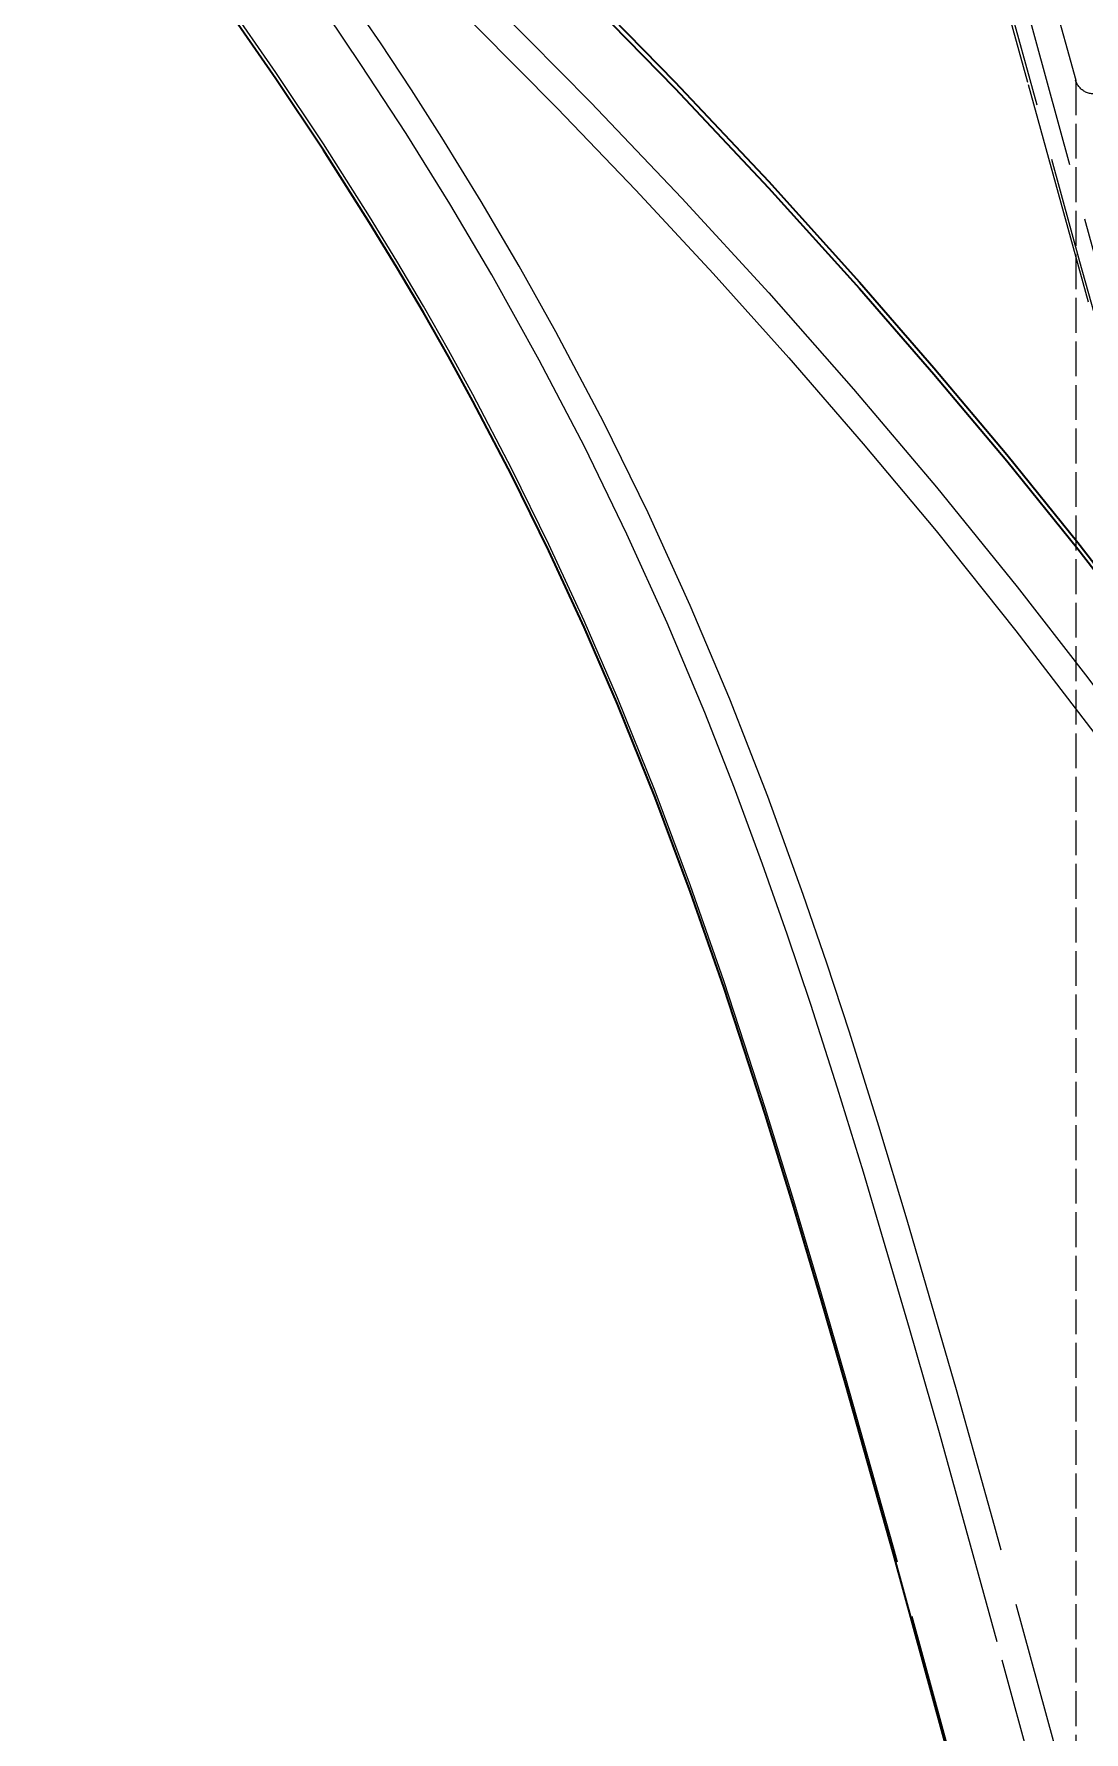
# Model space of a CAD drawing. Header units: millimetres. Extents: x 11674 to 41081, y 10956 to 31751.
# Drawn here: x 22334.9 to 22390.8, y 19323.2 to 19413.6 of the extents above; entities that cross this region are included whole.
import ezdxf

# ---------------------------------------------------------------- set-up
doc = ezdxf.new("R2010")
doc.units = ezdxf.units.MM
doc.linetypes.add('DASHED', pattern=[15, 12, -3])

# ---------------------------------------------------------------- blocks, each defined once
blk = doc.blocks.new('A$C55E021B5')
at = {"color": 7, "linetype": 'DASHED', "lineweight": 13, "ltscale": 0.154535}
blk.add_line((1247.01, 1209.231), (1247.01, 1116.51), dxfattribs=at)
at = {"color": 7, "linetype": 'DASHED', "lineweight": 13}
for points in [[(1252.259, 1219.491), (1246.8, 1199.587), (1241.243, 1179.664), (1236.539, 1162.714), (1234.972, 1157.058), (1233.152, 1150.645), (1230.936, 1143.219), (1228.97, 1136.976), (1227.492, 1132.332), (1225.302, 1125.39), (1224.371, 1122.537), (1223.53, 1120.072)], [(1250.505, 1216.313), (1245.317, 1197.405), (1240.247, 1179.248), (1235.275, 1161.325), (1233.4, 1154.591), (1232.443, 1151.229), (1230.967, 1146.196), (1229.322, 1140.83), (1227.624, 1135.478), (1225.168, 1127.712), (1223.65, 1122.975), (1222.857, 1120.618)], [(1252.747, 1220.696), (1249.538, 1209.003), (1242.611, 1183.973), (1236.747, 1162.904), (1236.276, 1161.195), (1233.605, 1151.654), (1231.753, 1145.335), (1230, 1139.653), (1227.15, 1130.684), (1225.247, 1124.653), (1224.167, 1121.363), (1222.611, 1116.958)], [(1255.973, 1241.103), (1254.414, 1235.816), (1252.896, 1230.516), (1251.405, 1225.205), (1248.762, 1215.628), (1247.01, 1209.231)], [(1277.767, 1213.048), (1272.815, 1208.043), (1267.962, 1202.944), (1263.345, 1197.906), (1258.828, 1192.781), (1254.418, 1187.567), (1250.122, 1182.26), (1246.486, 1177.574), (1242.927, 1172.815), (1239.429, 1167.984), (1236.837, 1164.311), (1231.741, 1156.887), (1229.24, 1153.141), (1225.957, 1148.099), (1222.755, 1143.013), (1219.656, 1137.897), (1216.354, 1132.187), (1213.199, 1126.445), (1210.183, 1120.663)], [(1247.754, 1113.54), (1251.182, 1126.093), (1254.265, 1137.226), (1255.847, 1142.782), (1258.301, 1151.095), (1259.682, 1155.571), (1261.112, 1160.032), (1262.366, 1163.774), (1263.672, 1167.498), (1265.168, 1171.546), (1266.744, 1175.564), (1268.753, 1180.343), (1270.892, 1185.068), (1273.159, 1189.734), (1275.555, 1194.336), (1278.079, 1198.868), (1280.318, 1202.654), (1282.642, 1206.389), (1285.046, 1210.075), (1286.827, 1212.708)], [(1252.534, 1115.871), (1256.711, 1131.115), (1259.242, 1140.119), (1260.541, 1144.608), (1262.017, 1149.572), (1263.544, 1154.526), (1264.627, 1157.917), (1265.742, 1161.287), (1267.507, 1166.35), (1269.388, 1171.387), (1271.389, 1176.346), (1273.17, 1180.451), (1275.049, 1184.512), (1277.025, 1188.526), (1279.098, 1192.491), (1280.396, 1194.858), (1281.726, 1197.198), (1283.137, 1199.597), (1284.589, 1201.982), (1287.038, 1205.841), (1289.572, 1209.65), (1292.184, 1213.411)], [(1292.613, 1224.924), (1287.605, 1220.392), (1283.199, 1216.251), (1278.867, 1212.033), (1274.607, 1207.741), (1270.42, 1203.378), (1266.306, 1198.946), (1262.267, 1194.447), (1258.311, 1189.879), (1254.442, 1185.241), (1250.189, 1179.922), (1246.045, 1174.507), (1241.994, 1168.993), (1238.01, 1163.376), (1235.28, 1159.431), (1232.572, 1155.441), (1229.893, 1151.41), (1227.253, 1147.346), (1224.445, 1142.899), (1221.717, 1138.431), (1219.082, 1133.949), (1216.541, 1129.451)], [(1274.669, 1195.844), (1276.621, 1199.335), (1278.646, 1202.782), (1280.741, 1206.186), (1282.356, 1208.711), (1284.006, 1211.213), (1287.4, 1216.15), (1289.647, 1219.286), (1291.937, 1222.39), (1293.345, 1224.254)], [(1255.973, 1148.55), (1257.485, 1153.557), (1259.054, 1158.551), (1260.258, 1162.222), (1261.508, 1165.88), (1263.399, 1171.104), (1265.419, 1176.284), (1267.522, 1181.267), (1269.765, 1186.192), (1272.147, 1191.053), (1274.669, 1195.844)], [(1247.01, 1116.51), (1251.328, 1132.275), (1253.354, 1139.515), (1255.973, 1148.55)]]:
    blk.add_lwpolyline(points, dxfattribs=at)
at = {"color": 7, "lineweight": 35}
for points in [[(1302.45, 1240.409), (1297.369, 1236.231), (1294.891, 1234.15), (1291.119, 1230.908), (1286.578, 1226.877), (1282.112, 1222.769), (1277.719, 1218.584), (1273.398, 1214.322), (1268.336, 1209.143), (1263.361, 1203.848), (1258.508, 1198.475), (1254.555, 1193.928), (1250.682, 1189.307), (1246.898, 1184.616), (1243.315, 1179.996), (1239.81, 1175.313), (1236.373, 1170.573), (1234.701, 1168.216)], [(1302.45, 1240.069), (1297.369, 1235.892), (1294.891, 1233.811), (1291.119, 1230.569), (1286.578, 1226.538), (1282.112, 1222.43), (1277.719, 1218.245), (1273.398, 1213.983), (1268.336, 1208.804), (1263.361, 1203.509), (1258.508, 1198.135), (1254.555, 1193.589), (1250.682, 1188.968), (1246.898, 1184.277), (1243.315, 1179.656), (1239.81, 1174.974), (1236.373, 1170.233), (1234.701, 1167.877)], [(1244.084, 1085.017), (1252.534, 1115.532), (1256.711, 1130.775), (1259.242, 1139.78), (1260.541, 1144.268), (1262.017, 1149.233), (1263.544, 1154.187), (1264.627, 1157.577), (1265.742, 1160.947), (1267.507, 1166.01), (1269.388, 1171.047), (1271.389, 1176.007), (1273.17, 1180.111), (1275.049, 1184.172), (1277.025, 1188.187), (1279.098, 1192.152), (1280.396, 1194.519), (1281.726, 1196.859), (1283.137, 1199.257), (1284.589, 1201.643), (1287.038, 1205.501), (1289.572, 1209.31), (1292.184, 1213.071)]]:
    blk.add_lwpolyline(points, dxfattribs=at)
at = {"color": 7, "linetype": 'DASHED', "lineweight": 13}
blk.add_arc((1246.046, 1209.502), 1.002, 246.79758, 344.30607, dxfattribs=at)
blk = doc.blocks.new('1')
at = {"xscale": -1}
blk.add_blockref('A$C55E021B5', (23637.355, 18201.929), dxfattribs=at)

msp = doc.modelspace()

# ---------------------------------------------------------------- block references
msp.add_blockref('1', (0, 0))

doc.saveas('drawing.dxf')
